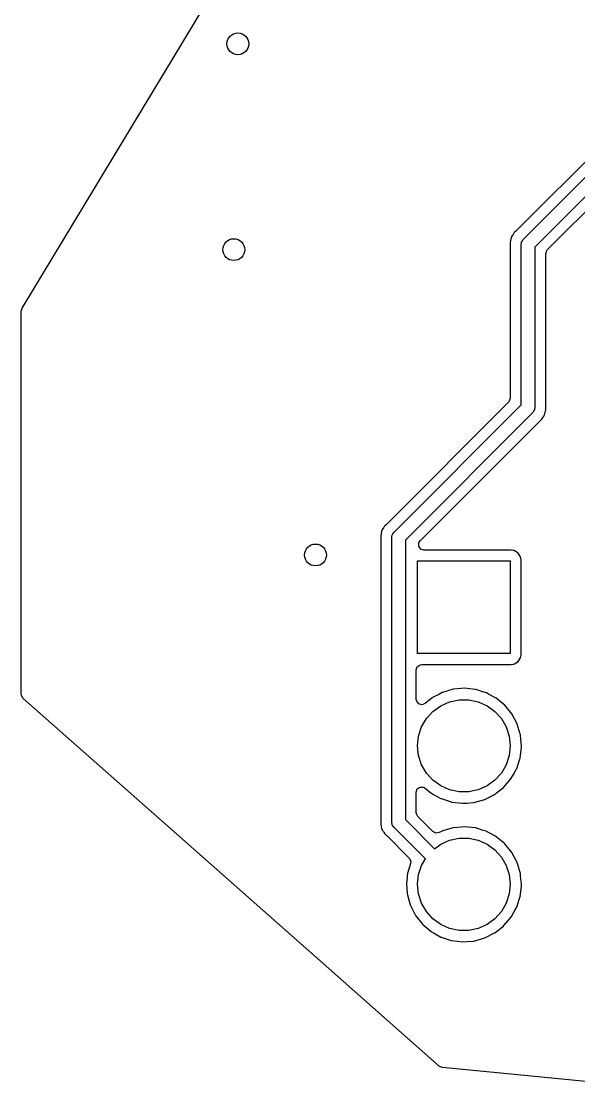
# Model space of a CAD drawing. Extents: x 128.4 to 165.4, y -118.6 to -85.1.
# Drawn here: x 128.4 to 138.63, y -116.47 to -96.91 of the extents above; entities that cross this region are included whole.
import ezdxf

# ---------------------------------------------------------------- set-up
doc = ezdxf.new("R2010")
doc.units = 0
doc.layers.add('BLACK', color=7, linetype='CONTINUOUS')

msp = doc.modelspace()

# ---------------------------------------------------------------- linework, layer by layer
at = {"layer": 'BLACK', "linetype": 'CONTINUOUS'}
for p, q in [((128.414, -102.176), (131.755, -96.6483)), ((140.457, -97.7829), (137.483, -100.757)), ((137.612, -100.912), (140.612, -97.9116)), ((140.752, -98.125), (137.825, -101.052)), ((138.054, -101.106), (140.806, -98.3545)), ((137.388, -100.895), (137.383, -100.925)), ((137.389, -100.887), (137.388, -100.895)), ((137.388, -100.895), (137.388, -100.895)), ((137.394, -100.879), (137.389, -100.887)), ((137.396, -100.874), (137.394, -100.879)), ((137.398, -100.869), (137.396, -100.874)), ((137.4, -100.86), (137.398, -100.869)), ((137.423, -100.828), (137.4, -100.86)), ((137.427, -100.821), (137.423, -100.828)), ((137.442, -100.795), (137.427, -100.821)), ((137.447, -100.788), (137.442, -100.795)), ((137.477, -100.763), (137.447, -100.788)), ((137.483, -100.757), (137.477, -100.763)), ((137.597, -100.939), (137.612, -100.912)), ((137.381, -100.934), (137.371, -100.971)), ((137.371, -100.971), (137.371, -100.98)), ((137.371, -100.98), (137.374, -101.01)), ((137.374, -101.01), (137.374, -101.019)), ((137.374, -101.019), (137.374, -103.824)), ((137.383, -100.925), (137.381, -100.934)), ((137.575, -101), (137.578, -100.978)), ((137.575, -103.948), (137.575, -101)), ((137.578, -100.973), (137.579, -100.971)), ((137.578, -100.978), (137.578, -100.973)), ((137.579, -100.971), (137.58, -100.964)), ((137.58, -100.964), (137.597, -100.939)), ((137.825, -101.052), (137.825, -104)), ((138.044, -101.118), (138.054, -101.106)), ((138.025, -101.176), (138.044, -101.118)), ((138.025, -103.981), (138.025, -101.176)), ((128.4, -102.228), (128.414, -102.176)), ((128.4, -109.255), (128.4, -102.228)), ((137.374, -103.824), (137.356, -103.882)), ((137.346, -103.894), (135.108, -106.132)), ((135.237, -106.287), (137.575, -103.948)), ((137.356, -103.882), (137.346, -103.894)), ((137.82, -104.036), (137.803, -104.061)), ((137.821, -104.029), (137.82, -104.036)), ((137.822, -104.027), (137.821, -104.029)), ((137.825, -104), (137.822, -104.022)), ((137.822, -104.022), (137.822, -104.027)), ((138.019, -104.066), (138.027, -104.037)), ((138.026, -103.99), (138.025, -103.981)), ((138.029, -104.029), (138.026, -103.99)), ((138.027, -104.037), (138.029, -104.029)), ((138.027, -104.037), (138.027, -104.037)), ((137.788, -104.088), (135.45, -106.427)), ((137.803, -104.061), (137.788, -104.088)), ((137.917, -104.243), (137.923, -104.237)), ((137.923, -104.237), (137.953, -104.212)), ((137.953, -104.212), (137.973, -104.179)), ((137.973, -104.179), (137.977, -104.172)), ((137.977, -104.172), (137.995, -104.147)), ((137.995, -104.147), (138, -104.14)), ((137.995, -104.147), (137.995, -104.147)), ((138, -104.14), (138.002, -104.131)), ((138.002, -104.131), (138.004, -104.126)), ((138.004, -104.126), (138.006, -104.121)), ((138.006, -104.121), (138.011, -104.113)), ((138.011, -104.113), (138.017, -104.075)), ((138.017, -104.075), (138.019, -104.066)), ((136.786, -105.374), (137.917, -104.243)), ((135.72, -106.44), (136.786, -105.374)), ((135.052, -106.196), (135.048, -106.203)), ((135.067, -106.17), (135.052, -106.196)), ((135.072, -106.163), (135.067, -106.17)), ((135.102, -106.138), (135.072, -106.163)), ((135.108, -106.132), (135.102, -106.138)), ((135.006, -106.309), (134.996, -106.346)), ((134.996, -106.346), (134.996, -106.355)), ((134.996, -106.355), (134.999, -106.385)), ((134.999, -106.385), (134.999, -106.394)), ((135.008, -106.3), (135.006, -106.309)), ((135.013, -106.27), (135.008, -106.3)), ((135.014, -106.262), (135.013, -106.27)), ((135.013, -106.27), (135.013, -106.27)), ((135.019, -106.254), (135.014, -106.262)), ((135.021, -106.249), (135.019, -106.254)), ((135.023, -106.244), (135.021, -106.249)), ((135.025, -106.235), (135.023, -106.244)), ((135.048, -106.203), (135.025, -106.235)), ((135.2, -106.375), (135.203, -106.353)), ((135.2, -111.605), (135.2, -106.375)), ((135.203, -106.348), (135.204, -106.346)), ((135.203, -106.353), (135.203, -106.348)), ((135.204, -106.346), (135.205, -106.339)), ((135.205, -106.339), (135.222, -106.314)), ((135.222, -106.314), (135.237, -106.287)), ((134.999, -106.394), (134.999, -111.586)), ((135.45, -106.427), (135.45, -111.553)), ((135.696, -106.48), (135.72, -106.44)), ((135.696, -106.541), (135.696, -106.48)), ((135.732, -106.591), (135.696, -106.541)), ((135.79, -106.609), (135.732, -106.591)), ((137.394, -106.609), (135.79, -106.609)), ((137.42, -106.615), (137.394, -106.609)), ((137.443, -106.619), (137.42, -106.615)), ((137.453, -106.621), (137.443, -106.619)), ((137.443, -106.619), (137.443, -106.619)), ((137.519, -106.665), (137.453, -106.621)), ((137.563, -106.732), (137.519, -106.665)), ((137.575, -106.79), (137.563, -106.732)), ((135.674, -108.51), (135.674, -106.81)), ((135.674, -106.81), (137.374, -106.81)), ((137.374, -106.81), (137.374, -108.51)), ((137.575, -108.53), (137.575, -106.79)), ((137.374, -108.51), (135.674, -108.51)), ((137.563, -108.588), (137.575, -108.53)), ((135.669, -108.751), (135.719, -108.715)), ((135.719, -108.715), (135.749, -108.71)), ((135.749, -108.71), (137.394, -108.71)), ((137.394, -108.71), (137.42, -108.705)), ((137.42, -108.705), (137.443, -108.701)), ((137.443, -108.701), (137.453, -108.699)), ((137.443, -108.701), (137.443, -108.701)), ((137.453, -108.699), (137.519, -108.655)), ((137.519, -108.655), (137.563, -108.588)), ((135.65, -108.809), (135.669, -108.751)), ((135.65, -109.348), (135.65, -108.809)), ((128.402, -109.277), (128.4, -109.255)), ((128.433, -109.33), (128.402, -109.277)), ((135.943, -109.32), (135.812, -109.425)), ((135.946, -109.317), (135.943, -109.32)), ((136.073, -109.25), (135.946, -109.317)), ((136.125, -109.224), (136.073, -109.25)), ((136.129, -109.221), (136.125, -109.224)), ((136.125, -109.224), (136.125, -109.224)), ((136.327, -109.163), (136.129, -109.221)), ((136.331, -109.163), (136.327, -109.163)), ((136.472, -109.15), (136.331, -109.163)), ((136.331, -109.163), (136.331, -109.163)), ((136.532, -109.144), (136.472, -109.15)), ((136.537, -109.145), (136.532, -109.144)), ((136.732, -109.165), (136.537, -109.145)), ((136.537, -109.145), (136.537, -109.145)), ((136.737, -109.166), (136.732, -109.165)), ((136.732, -109.165), (136.732, -109.165)), ((136.741, -109.167), (136.737, -109.166)), ((136.87, -109.207), (136.741, -109.167)), ((136.741, -109.167), (136.741, -109.167)), ((136.933, -109.227), (136.87, -109.207)), ((136.938, -109.229), (136.933, -109.227)), ((136.977, -109.25), (136.938, -109.229)), ((136.938, -109.229), (136.938, -109.229)), ((137.115, -109.325), (136.977, -109.25)), ((137.118, -109.328), (137.115, -109.325)), ((131.043, -111.634), (128.433, -109.33)), ((135.657, -109.383), (135.65, -109.348)), ((135.695, -109.431), (135.657, -109.383)), ((135.754, -109.447), (135.695, -109.431)), ((135.812, -109.425), (135.754, -109.447)), ((135.956, -109.568), (136.099, -109.464)), ((136.099, -109.464), (136.262, -109.392)), ((136.262, -109.392), (136.436, -109.355)), ((136.436, -109.355), (136.613, -109.355)), ((136.613, -109.355), (136.787, -109.392)), ((136.787, -109.392), (136.949, -109.464)), ((136.949, -109.464), (137.093, -109.568)), ((137.223, -109.414), (137.118, -109.328)), ((137.118, -109.328), (137.118, -109.328)), ((137.273, -109.456), (137.223, -109.414)), ((137.404, -109.616), (137.273, -109.456)), ((135.748, -109.854), (135.837, -109.7)), ((135.837, -109.7), (135.956, -109.568)), ((137.093, -109.568), (137.212, -109.7)), ((137.212, -109.7), (137.301, -109.854)), ((137.5, -109.798), (137.404, -109.616)), ((135.693, -110.023), (135.748, -109.854)), ((137.301, -109.854), (137.356, -110.023)), ((137.502, -109.802), (137.5, -109.798)), ((137.557, -109.984), (137.502, -109.802)), ((135.674, -110.2), (135.693, -110.023)), ((137.356, -110.023), (137.374, -110.2)), ((137.56, -109.995), (137.557, -109.984)), ((137.56, -110), (137.56, -109.995)), ((137.569, -110.085), (137.56, -110)), ((137.56, -110), (137.56, -110)), ((137.58, -110.2), (137.569, -110.085)), ((135.693, -110.377), (135.674, -110.2)), ((137.374, -110.2), (137.356, -110.377)), ((137.555, -110.422), (137.579, -110.232)), ((137.579, -110.232), (137.58, -110.229)), ((137.58, -110.229), (137.58, -110.2)), ((135.748, -110.546), (135.693, -110.377)), ((137.356, -110.377), (137.301, -110.546)), ((137.499, -110.598), (137.552, -110.438)), ((137.552, -110.438), (137.554, -110.434)), ((137.552, -110.438), (137.552, -110.438)), ((137.554, -110.434), (137.555, -110.422)), ((135.837, -110.7), (135.748, -110.546)), ((137.301, -110.546), (137.212, -110.7)), ((137.435, -110.725), (137.486, -110.634)), ((137.486, -110.634), (137.489, -110.629)), ((137.486, -110.634), (137.486, -110.634)), ((137.489, -110.629), (137.499, -110.598)), ((135.956, -110.832), (135.837, -110.7)), ((136.099, -110.936), (135.956, -110.832)), ((137.093, -110.832), (136.949, -110.936)), ((137.212, -110.7), (137.093, -110.832)), ((137.252, -110.964), (137.387, -110.808)), ((137.387, -110.808), (137.435, -110.725)), ((135.65, -111.05), (135.669, -110.992)), ((135.65, -111.429), (135.65, -111.05)), ((135.669, -110.992), (135.719, -110.956)), ((135.719, -110.956), (135.78, -110.956)), ((135.78, -110.956), (135.814, -110.975)), ((135.814, -110.975), (135.918, -111.064)), ((135.918, -111.064), (135.918, -111.064)), ((135.918, -111.064), (135.922, -111.067)), ((135.922, -111.067), (135.926, -111.069)), ((135.926, -111.069), (135.926, -111.069)), ((135.926, -111.069), (135.966, -111.091)), ((136.262, -111.008), (136.099, -110.936)), ((136.436, -111.045), (136.262, -111.008)), ((136.613, -111.045), (136.436, -111.045)), ((136.787, -111.008), (136.613, -111.045)), ((136.949, -110.936), (136.787, -111.008)), ((137.09, -111.091), (137.118, -111.069)), ((137.118, -111.069), (137.249, -110.967)), ((137.249, -110.967), (137.252, -110.964)), ((137.249, -110.967), (137.249, -110.967)), ((135.966, -111.091), (136.102, -111.167)), ((136.102, -111.167), (136.106, -111.169)), ((136.106, -111.169), (136.293, -111.229)), ((136.293, -111.229), (136.293, -111.229)), ((136.293, -111.229), (136.298, -111.231)), ((136.298, -111.231), (136.502, -111.255)), ((136.502, -111.255), (136.507, -111.255)), ((136.507, -111.255), (136.575, -111.25)), ((136.507, -111.255), (136.507, -111.255)), ((136.575, -111.25), (136.708, -111.24)), ((136.708, -111.24), (136.906, -111.184)), ((136.906, -111.184), (136.91, -111.182)), ((136.91, -111.182), (136.935, -111.17)), ((136.91, -111.182), (136.91, -111.182)), ((136.935, -111.17), (137.086, -111.093)), ((137.086, -111.093), (137.09, -111.091)), ((137.086, -111.093), (137.086, -111.093)), ((135.652, -111.445), (135.65, -111.429)), ((135.679, -111.499), (135.652, -111.445)), ((134.045, -114.285), (131.043, -111.634)), ((134.999, -111.595), (134.996, -111.634)), ((134.996, -111.634), (134.998, -111.642)), ((134.998, -111.642), (135.006, -111.671)), ((134.999, -111.586), (134.999, -111.595)), ((135.006, -111.671), (135.008, -111.68)), ((135.209, -111.635), (135.2, -111.605)), ((135.215, -111.665), (135.209, -111.635)), ((135.219, -111.67), (135.215, -111.665)), ((135.22, -111.673), (135.219, -111.67)), ((135.223, -111.676), (135.22, -111.673)), ((135.45, -111.553), (135.984, -112.088)), ((135.955, -111.774), (135.679, -111.499)), ((135.008, -111.68), (135.014, -111.718)), ((135.014, -111.718), (135.019, -111.726)), ((135.019, -111.726), (135.021, -111.731)), ((135.021, -111.731), (135.023, -111.736)), ((135.023, -111.736), (135.025, -111.745)), ((135.025, -111.745), (135.04, -111.765)), ((135.04, -111.765), (135.048, -111.777)), ((135.048, -111.777), (135.052, -111.784)), ((135.052, -111.784), (135.072, -111.817)), ((135.072, -111.817), (135.082, -111.826)), ((135.082, -111.826), (135.102, -111.842)), ((135.102, -111.842), (135.108, -111.848)), ((135.108, -111.848), (135.519, -112.259)), ((135.237, -111.693), (135.223, -111.676)), ((135.817, -112.274), (135.237, -111.693)), ((136.01, -111.802), (135.955, -111.774)), ((136.07, -111.792), (136.01, -111.802)), ((136.125, -111.764), (136.07, -111.792)), ((136.129, -111.761), (136.125, -111.764)), ((136.125, -111.764), (136.125, -111.764)), ((136.327, -111.703), (136.129, -111.761)), ((136.331, -111.703), (136.327, -111.703)), ((136.472, -111.69), (136.331, -111.703)), ((136.331, -111.703), (136.331, -111.703)), ((136.532, -111.684), (136.472, -111.69)), ((136.537, -111.685), (136.532, -111.684)), ((136.732, -111.705), (136.537, -111.685)), ((136.537, -111.685), (136.537, -111.685)), ((136.737, -111.706), (136.732, -111.705)), ((136.732, -111.705), (136.732, -111.705)), ((136.741, -111.707), (136.737, -111.706)), ((136.862, -111.745), (136.741, -111.707)), ((136.741, -111.707), (136.741, -111.707)), ((136.933, -111.767), (136.862, -111.745)), ((136.938, -111.769), (136.933, -111.767)), ((136.963, -111.783), (136.938, -111.769)), ((136.938, -111.769), (136.938, -111.769)), ((137.115, -111.865), (136.963, -111.783)), ((137.118, -111.868), (137.115, -111.865)), ((137.27, -111.993), (137.118, -111.868)), ((137.118, -111.868), (137.118, -111.868)), ((135.984, -112.088), (136.099, -112.004)), ((136.099, -112.004), (136.262, -111.932)), ((136.262, -111.932), (136.436, -111.895)), ((136.436, -111.895), (136.613, -111.895)), ((136.613, -111.895), (136.787, -111.932)), ((136.787, -111.932), (136.949, -112.004)), ((136.949, -112.004), (137.093, -112.108)), ((137.273, -111.996), (137.27, -111.993)), ((137.404, -112.156), (137.273, -111.996)), ((135.519, -112.259), (135.547, -112.314)), ((137.093, -112.108), (137.212, -112.24)), ((137.212, -112.24), (137.301, -112.394)), ((137.5, -112.338), (137.404, -112.156)), ((135.543, -112.359), (135.492, -112.521)), ((135.547, -112.314), (135.543, -112.359)), ((135.693, -112.563), (135.748, -112.394)), ((135.748, -112.394), (135.817, -112.274)), ((137.301, -112.394), (137.356, -112.563)), ((137.502, -112.342), (137.5, -112.338)), ((137.557, -112.524), (137.502, -112.342)), ((135.491, -112.525), (135.474, -112.683)), ((135.492, -112.521), (135.491, -112.525)), ((135.491, -112.525), (135.491, -112.525)), ((135.674, -112.74), (135.693, -112.563)), ((137.356, -112.563), (137.374, -112.74)), ((137.56, -112.535), (137.557, -112.524)), ((137.56, -112.54), (137.56, -112.535)), ((137.565, -112.588), (137.56, -112.54)), ((137.56, -112.54), (137.56, -112.54)), ((137.58, -112.74), (137.565, -112.588)), ((135.474, -112.683), (135.469, -112.725)), ((135.469, -112.725), (135.469, -112.73)), ((135.469, -112.73), (135.484, -112.911)), ((135.693, -112.917), (135.674, -112.74)), ((137.374, -112.74), (137.356, -112.917)), ((137.555, -112.966), (137.579, -112.772)), ((137.579, -112.772), (137.58, -112.769)), ((137.58, -112.769), (137.58, -112.74)), ((135.484, -112.911), (135.486, -112.931)), ((135.486, -112.931), (135.487, -112.935)), ((135.487, -112.935), (135.487, -112.935)), ((135.487, -112.935), (135.521, -113.051)), ((135.748, -113.086), (135.693, -112.917)), ((137.356, -112.917), (137.301, -113.086)), ((137.499, -113.138), (137.552, -112.978)), ((137.552, -112.978), (137.554, -112.974)), ((137.552, -112.978), (137.552, -112.978)), ((137.554, -112.974), (137.555, -112.966)), ((135.521, -113.051), (135.543, -113.129)), ((135.543, -113.129), (135.637, -113.312)), ((135.837, -113.24), (135.748, -113.086)), ((137.301, -113.086), (137.212, -113.24)), ((137.398, -113.329), (137.486, -113.174)), ((137.486, -113.174), (137.489, -113.169)), ((137.486, -113.174), (137.486, -113.174)), ((137.489, -113.169), (137.499, -113.138)), ((135.637, -113.312), (135.765, -113.473)), ((135.956, -113.372), (135.837, -113.24)), ((136.099, -113.476), (135.956, -113.372)), ((137.093, -113.372), (136.949, -113.476)), ((137.212, -113.24), (137.093, -113.372)), ((137.252, -113.504), (137.387, -113.348)), ((137.387, -113.348), (137.398, -113.329)), ((135.765, -113.473), (135.769, -113.476)), ((135.769, -113.476), (135.769, -113.476)), ((135.769, -113.476), (135.842, -113.539)), ((135.842, -113.539), (135.922, -113.607)), ((135.922, -113.607), (135.926, -113.609)), ((135.926, -113.609), (135.926, -113.609)), ((135.926, -113.609), (135.966, -113.631)), ((136.262, -113.548), (136.099, -113.476)), ((136.436, -113.585), (136.262, -113.548)), ((136.613, -113.585), (136.436, -113.585)), ((136.787, -113.548), (136.613, -113.585)), ((136.949, -113.476), (136.787, -113.548)), ((137.09, -113.631), (137.125, -113.604)), ((137.125, -113.604), (137.249, -113.507)), ((137.249, -113.507), (137.252, -113.504)), ((137.249, -113.507), (137.249, -113.507)), ((135.966, -113.631), (136.102, -113.707)), ((136.102, -113.707), (136.106, -113.709)), ((136.106, -113.709), (136.293, -113.769)), ((136.293, -113.769), (136.293, -113.769)), ((136.293, -113.769), (136.298, -113.771)), ((136.298, -113.771), (136.502, -113.795)), ((136.502, -113.795), (136.507, -113.795)), ((136.507, -113.795), (136.575, -113.79)), ((136.507, -113.795), (136.507, -113.795)), ((136.575, -113.79), (136.708, -113.78)), ((136.708, -113.78), (136.906, -113.724)), ((136.906, -113.724), (136.91, -113.722)), ((136.91, -113.722), (137.086, -113.633)), ((136.91, -113.722), (136.91, -113.722)), ((137.086, -113.633), (137.09, -113.631)), ((137.086, -113.633), (137.086, -113.633)), ((136.076, -116.079), (134.045, -114.285)), ((136.132, -116.103), (136.076, -116.079)), ((139.915, -116.47), (136.132, -116.103))]:
    msp.add_line(p, q, dxfattribs=at)
at = {"layer": 'BLACK'}
for centre in [(132.375, -97.325), (132.3, -101.1), (133.8, -106.7)]:
    msp.add_circle(centre, 0.2, dxfattribs=at)

doc.saveas('drawing.dxf')
